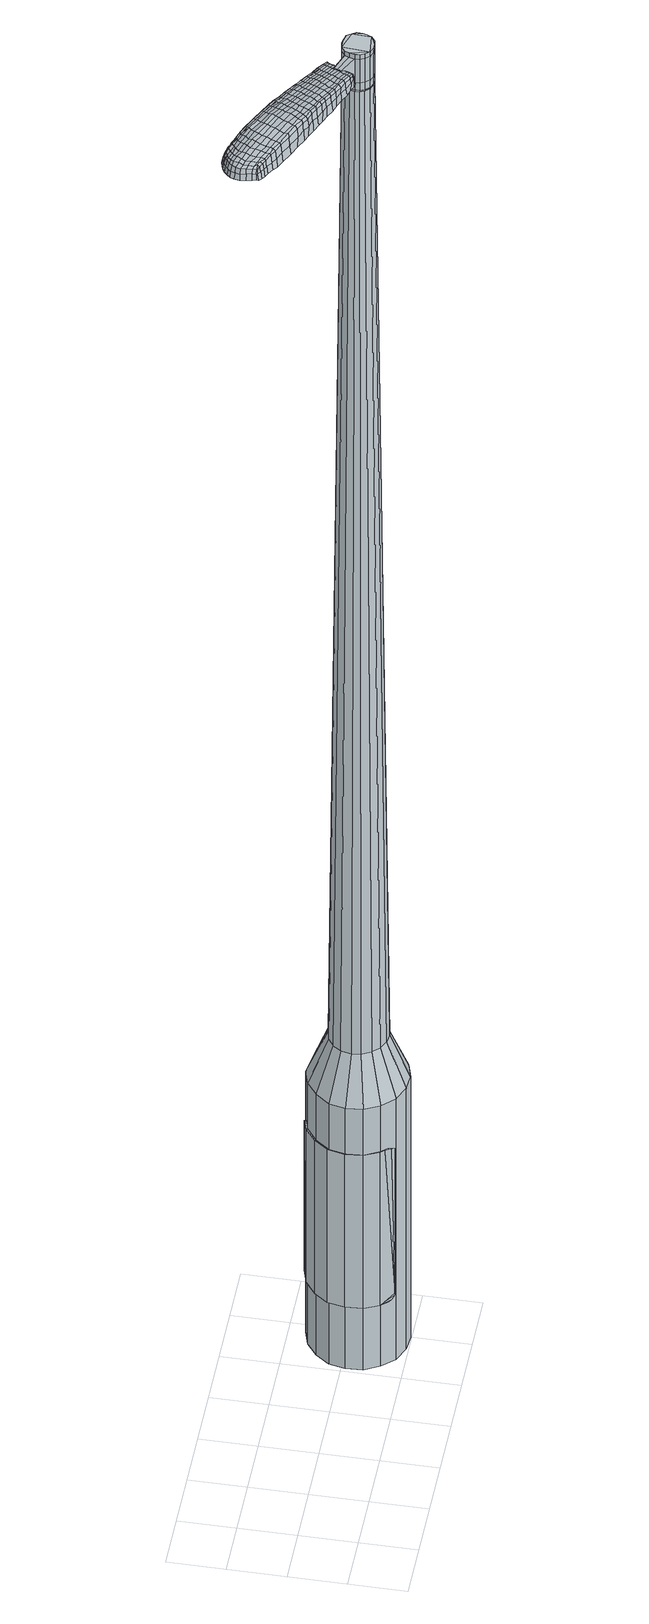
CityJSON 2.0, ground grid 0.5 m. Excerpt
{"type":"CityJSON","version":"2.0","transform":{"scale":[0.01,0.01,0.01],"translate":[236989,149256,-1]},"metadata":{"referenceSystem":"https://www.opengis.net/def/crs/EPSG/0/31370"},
"CityObjects":{
"object1":{"type":"GenericCityObject","attributes":{"cluster":269,"mean_distance_to_centroid":0.328,"new_centroid_x":236991.48,"new_centroid_y":149256.44,"mean_distance_to_camera":9.04,"H1":11.81,"H2":11.11,"Z_final":112.52,"cluster2":-1,"proj_x":236994.24,"proj_y":149250.36,"id_line":44011,"bearing_l":245.62,"distance":6.68,"orientation":"right","G_obj":155.62},"geometry":[{"type":"MultiSurface","lod":"2","boundaries":[[[0,1,2,3]],[[1,4,5,2]],[[4,6,7,5]],[[6,8,9,7]],[[8,10,11,9]],[[10,12,13,11]],[[12,14,15,13]],[[14,16,17,15]],[[16,18,19,17]],[[18,20,21,19]],[[20,22,23,21]],[[22,24,25,23]],[[24,26,27,25]],[[26,28,29,27]],[[28,30,31,29]],[[30,32,33,31]],[[32,34,35,33]],[[34,0,3,35]],[[36,37,38,39]],[[38,40,41,42]],[[41,43,42]],[[42,44,45,46]],[[45,47,46]],[[46,48,49,50]],[[49,51,50]],[[42,46,50,38]],[[50,52,39,38]],[[53,36,39]],[[2,5,7,35]],[[7,9,11,15]],[[11,13,15]],[[15,17,19,23]],[[19,21,23]],[[23,25,27,31]],[[27,29,31]],[[15,23,31,7]],[[31,33,35,7]],[[3,2,35]],[[1,0,54,55]],[[0,34,56,54]],[[34,32,57,56]],[[32,30,58,57]],[[30,28,59,58]],[[28,26,60,59]],[[26,24,61,60]],[[24,22,62,61]],[[22,20,63,62]],[[20,18,64,63]],[[18,16,65,64]],[[16,14,66,65]],[[14,12,67,66]],[[12,10,68,67]],[[10,8,69,68]],[[8,6,70,69]],[[6,4,71,70]],[[4,1,55,71]],[[55,54,72,73]],[[54,56,74,72]],[[56,57,75,74]],[[57,58,76,75]],[[58,59,77,76]],[[59,60,78,77]],[[60,61,79,78]],[[61,62,80,79]],[[62,63,81,80]],[[63,64,82,81]],[[64,65,83,82]],[[65,66,84,83]],[[66,67,85,84]],[[67,68,86,85]],[[68,69,87,86]],[[69,70,88,87]],[[70,71,89,88]],[[71,55,73,89]],[[72,90,91,92]],[[74,93,90,72]],[[94,95,93,74]],[[96,97,95,94]],[[98,99,97,96]],[[100,101,99,98]],[[102,103,101,100]],[[104,105,103,102]],[[106,107,105,104]],[[82,108,107,106]],[[83,109,108,82]],[[110,111,109,83]],[[112,113,111,110]],[[114,115,113,112]],[[87,116,115,114]],[[117,118,116,87]],[[119,120,118,117]],[[92,91,120,119]],[[121,122,123,124]],[[125,121,124,126]],[[127,125,126,128]],[[129,127,128,130]],[[131,129,130,132]],[[133,131,132,134]],[[135,133,134,136]],[[137,135,136,138]],[[139,137,138,140]],[[141,139,140,142]],[[143,141,142,144]],[[145,143,144,146]],[[147,145,146,148]],[[149,147,148,150]],[[151,149,150,152]],[[153,151,152,154]],[[73,72,92]],[[75,94,74]],[[75,76,96,94]],[[76,77,98,96]],[[77,78,100,98]],[[78,79,102,100]],[[79,80,104,102]],[[80,81,106,104]],[[81,82,106]],[[84,110,83]],[[84,85,112,110]],[[85,86,114,112]],[[86,87,114]],[[88,117,87]],[[88,89,119,117]],[[89,73,92,119]],[[155,91,90]],[[155,156,120,91]],[[156,157,118,120]],[[157,116,118]],[[158,115,116]],[[158,159,113,115]],[[159,160,111,113]],[[160,109,111]],[[161,107,108]],[[161,162,105,107]],[[162,163,103,105]],[[163,164,101,103]],[[164,165,99,101]],[[165,166,97,99]],[[166,167,95,97]],[[167,93,95]],[[39,52,153,168]],[[155,90,169,154]],[[53,39,168,122]],[[90,93,123,169]],[[36,53,122,121]],[[93,167,124,123]],[[37,36,121,125]],[[167,166,126,124]],[[38,37,125,127]],[[166,165,128,126]],[[40,38,127,129]],[[165,164,130,128]],[[41,40,129,131]],[[164,163,132,130]],[[43,41,131,133]],[[163,162,134,132]],[[42,43,133,135]],[[162,161,136,134]],[[44,42,135,137]],[[161,108,138,136]],[[45,44,137,139]],[[108,109,140,138]],[[47,45,139,141]],[[109,160,142,140]],[[46,47,141,143]],[[160,159,144,142]],[[48,46,143,145]],[[159,158,146,144]],[[49,48,145,147]],[[158,116,148,146]],[[51,49,147,149]],[[116,157,150,148]],[[50,51,149,151]],[[157,156,152,150]],[[52,50,151,153]],[[156,155,154,152]],[[153,154,170,171]],[[154,169,172,170]],[[169,123,173,172]],[[123,122,174,173]],[[122,168,175,174]],[[168,153,171,175]],[[176,177,178,179]],[[180,176,179,181]],[[176,180,182,183]],[[177,176,183,184]],[[185,186,187,188]],[[189,185,188,190]],[[185,189,191,192]],[[186,185,192,193]],[[194,195,196,197]],[[198,194,197,199]],[[194,198,200,201]],[[195,194,201,202]],[[203,204,205,206]],[[207,203,206,208]],[[203,207,209,210]],[[204,203,210,211]],[[212,213,214,215]],[[216,212,215,217]],[[212,216,218,219]],[[213,212,219,220]],[[221,222,223,224]],[[225,221,224,226]],[[221,225,227,228]],[[222,221,228,229]],[[230,231,232,233]],[[222,230,233,223]],[[230,222,229,234]],[[231,230,234,235]],[[236,237,238,239]],[[231,236,239,232]],[[236,231,235,240]],[[237,236,240,241]],[[242,180,181,243]],[[237,242,243,238]],[[242,237,241,244]],[[180,242,244,182]],[[245,246,247,248]],[[249,245,248,250]],[[245,249,251,252]],[[246,245,252,253]],[[254,255,256,257]],[[246,254,257,247]],[[254,246,253,258]],[[255,254,258,259]],[[260,261,262,263]],[[255,260,263,256]],[[260,255,259,264]],[[261,260,264,265]],[[266,267,268,269]],[[261,266,269,262]],[[266,261,265,270]],[[267,266,270,271]],[[272,177,184,273]],[[267,272,273,268]],[[272,267,271,274]],[[177,272,274,178]],[[275,276,277,278]],[[279,275,278,280]],[[275,279,281,282]],[[276,275,282,283]],[[284,285,286,287]],[[276,284,287,277]],[[284,276,283,288]],[[285,284,288,289]],[[290,291,292,293]],[[285,290,293,286]],[[290,285,289,294]],[[291,290,294,295]],[[296,189,190,297]],[[291,296,297,292]],[[296,291,295,298]],[[189,296,298,191]],[[299,300,301,302]],[[303,299,302,304]],[[299,303,305,306]],[[300,299,306,307]],[[308,309,310,311]],[[300,308,311,301]],[[308,300,307,312]],[[309,308,312,313]],[[314,315,316,317]],[[309,314,317,310]],[[314,309,313,318]],[[315,314,318,319]],[[320,321,322,323]],[[315,320,323,316]],[[320,315,319,324]],[[321,320,324,325]],[[326,186,193,327]],[[321,326,327,322]],[[326,321,325,328]],[[186,326,328,187]],[[329,215,214,330]],[[331,329,330,332]],[[329,331,333,334]],[[215,329,334,217]],[[335,331,332,336]],[[337,335,336,338]],[[335,337,339,340]],[[331,335,340,333]],[[341,337,338,342]],[[343,341,342,344]],[[341,343,345,346]],[[337,341,346,339]],[[347,343,344,348]],[[349,347,348,350]],[[347,349,351,352]],[[343,347,352,345]],[[353,349,350,354]],[[204,353,354,205]],[[353,204,211,355]],[[349,353,355,351]],[[356,357,202,201]],[[358,356,201,200]],[[356,358,359,360]],[[357,356,360,361]],[[362,363,361,360]],[[364,362,360,359]],[[362,364,365,366]],[[363,362,366,367]],[[368,369,367,366]],[[370,368,366,365]],[[368,370,371,372]],[[369,368,372,373]],[[374,375,373,372]],[[376,374,372,371]],[[374,376,209,207]],[[375,374,207,208]],[[377,378,379,380]],[[279,377,380,281]],[[377,279,280,381]],[[378,377,381,382]],[[383,198,199,384]],[[378,383,384,379]],[[383,378,382,385]],[[198,383,385,200]],[[386,387,388,389]],[[225,386,389,227]],[[386,225,226,390]],[[387,386,390,391]],[[392,393,394,395]],[[387,392,395,388]],[[392,387,391,396]],[[393,392,396,397]],[[398,195,202,399]],[[393,398,399,394]],[[398,393,397,400]],[[195,398,400,196]],[[401,402,403,404]],[[183,401,404,184]],[[401,183,182,405]],[[402,401,405,406]],[[407,408,409,410]],[[402,407,410,403]],[[407,402,406,411]],[[408,407,411,412]],[[413,206,205,414]],[[408,413,414,409]],[[413,408,412,415]],[[206,413,415,208]],[[416,417,418,419]],[[188,416,419,190]],[[416,188,187,420]],[[417,416,420,421]],[[422,210,209,423]],[[417,422,423,418]],[[422,417,421,424]],[[210,422,424,211]],[[425,426,427,428]],[[303,425,428,305]],[[425,303,304,429]],[[426,425,429,430]],[[431,216,217,432]],[[426,431,432,427]],[[431,426,430,433]],[[216,431,433,218]],[[434,435,436,437]],[[249,434,437,251]],[[434,249,250,438]],[[435,434,438,439]],[[440,441,442,443]],[[435,440,443,436]],[[440,435,439,444]],[[441,440,444,445]],[[446,213,220,447]],[[441,446,447,442]],[[446,441,445,448]],[[213,446,448,214]],[[449,450,439,438]],[[248,449,438,250]],[[449,248,247,451]],[[450,449,451,452]],[[453,454,445,444]],[[450,453,444,439]],[[453,450,452,455]],[[454,453,455,456]],[[457,330,214,448]],[[454,457,448,445]],[[457,454,456,458]],[[330,457,458,332]],[[459,460,461,462]],[[306,459,462,307]],[[459,306,305,428]],[[460,459,428,427]],[[463,334,333,464]],[[460,463,464,461]],[[463,460,427,432]],[[334,463,432,217]],[[465,466,452,451]],[[257,465,451,247]],[[465,257,256,467]],[[466,465,467,468]],[[469,470,456,455]],[[466,469,455,452]],[[469,466,468,471]],[[470,469,471,472]],[[473,336,332,458]],[[470,473,458,456]],[[473,470,472,474]],[[336,473,474,338]],[[475,476,477,478]],[[312,475,478,313]],[[475,312,307,462]],[[476,475,462,461]],[[479,340,339,480]],[[476,479,480,477]],[[479,476,461,464]],[[340,479,464,333]],[[481,482,468,467]],[[263,481,467,256]],[[481,263,262,483]],[[482,481,483,484]],[[485,486,472,471]],[[482,485,471,468]],[[485,482,484,487]],[[486,485,487,488]],[[489,342,338,474]],[[486,489,474,472]],[[489,486,488,490]],[[342,489,490,344]],[[491,492,493,494]],[[318,491,494,319]],[[491,318,313,478]],[[492,491,478,477]],[[495,346,345,496]],[[492,495,496,493]],[[495,492,477,480]],[[346,495,480,339]],[[497,498,484,483]],[[269,497,483,262]],[[497,269,268,499]],[[498,497,499,500]],[[501,502,488,487]],[[498,501,487,484]],[[501,498,500,503]],[[502,501,503,504]],[[505,348,344,490]],[[502,505,490,488]],[[505,502,504,506]],[[348,505,506,350]],[[507,508,509,510]],[[324,507,510,325]],[[507,324,319,494]],[[508,507,494,493]],[[511,352,351,512]],[[508,511,512,509]],[[511,508,493,496]],[[352,511,496,345]],[[513,514,500,499]],[[273,513,499,268]],[[513,273,184,404]],[[514,513,404,403]],[[515,516,504,503]],[[514,515,503,500]],[[515,514,403,410]],[[516,515,410,409]],[[517,354,350,506]],[[516,517,506,504]],[[517,516,409,414]],[[354,517,414,205]],[[518,519,421,420]],[[328,518,420,187]],[[518,328,325,510]],[[519,518,510,509]],[[520,355,211,424]],[[519,520,424,421]],[[520,519,509,512]],[[355,520,512,351]],[[521,522,382,381]],[[278,521,381,280]],[[521,278,277,523]],[[522,521,523,524]],[[525,358,200,385]],[[522,525,385,382]],[[525,522,524,526]],[[358,525,526,359]],[[527,528,529,530]],[[228,527,530,229]],[[527,228,227,389]],[[528,527,389,388]],[[531,532,533,534]],[[528,531,534,529]],[[531,528,388,395]],[[532,531,395,394]],[[535,357,361,536]],[[532,535,536,533]],[[535,532,394,399]],[[357,535,399,202]],[[537,538,524,523]],[[287,537,523,277]],[[537,287,286,539]],[[538,537,539,540]],[[541,364,359,526]],[[538,541,526,524]],[[541,538,540,542]],[[364,541,542,365]],[[543,544,545,546]],[[234,543,546,235]],[[543,234,229,530]],[[544,543,530,529]],[[547,548,549,550]],[[544,547,550,545]],[[547,544,529,534]],[[548,547,534,533]],[[551,363,367,552]],[[548,551,552,549]],[[551,548,533,536]],[[363,551,536,361]],[[553,554,540,539]],[[293,553,539,286]],[[553,293,292,555]],[[554,553,555,556]],[[557,370,365,542]],[[554,557,542,540]],[[557,554,556,558]],[[370,557,558,371]],[[559,560,561,562]],[[240,559,562,241]],[[559,240,235,546]],[[560,559,546,545]],[[563,564,565,566]],[[560,563,566,561]],[[563,560,545,550]],[[564,563,550,549]],[[567,369,373,568]],[[564,567,568,565]],[[567,564,549,552]],[[369,567,552,367]],[[569,570,556,555]],[[297,569,555,292]],[[569,297,190,419]],[[570,569,419,418]],[[571,376,371,558]],[[570,571,558,556]],[[571,570,418,423]],[[376,571,423,209]],[[572,573,406,405]],[[244,572,405,182]],[[572,244,241,562]],[[573,572,562,561]],[[574,575,412,411]],[[573,574,411,406]],[[574,573,561,566]],[[575,574,566,565]],[[576,375,208,415]],[[575,576,415,412]],[[576,575,565,568]],[[375,576,568,373]],[[577,578,579,580]],[[580,579,581,582]],[[583,581,579,584]],[[584,579,578,585]],[[586,587,588,589]],[[589,588,590,591]],[[592,590,588,593]],[[593,588,587,594]],[[595,596,597,598]],[[598,597,599,600]],[[601,599,597,602]],[[602,597,596,603]],[[604,605,606,607]],[[607,606,608,609]],[[610,608,606,611]],[[611,606,605,612]],[[613,614,615,616]],[[616,615,617,618]],[[619,617,615,620]],[[620,615,614,621]],[[622,623,624,625]],[[625,624,626,627]],[[628,626,624,629]],[[629,624,623,630]],[[631,632,633,634]],[[634,633,623,622]],[[630,623,633,635]],[[635,633,632,636]],[[637,638,639,640]],[[640,639,632,631]],[[636,632,639,641]],[[641,639,638,642]],[[582,581,643,644]],[[644,643,638,637]],[[642,638,643,645]],[[645,643,581,583]],[[646,647,648,649]],[[649,648,650,651]],[[652,650,648,653]],[[653,648,647,654]],[[655,656,657,658]],[[658,657,647,646]],[[654,647,657,659]],[[659,657,656,660]],[[661,662,663,664]],[[664,663,656,655]],[[660,656,663,665]],[[665,663,662,666]],[[667,668,669,670]],[[670,669,662,661]],[[666,662,669,671]],[[671,669,668,672]],[[585,578,673,674]],[[674,673,668,667]],[[672,668,673,675]],[[675,673,578,577]],[[676,677,678,679]],[[679,678,680,681]],[[682,680,678,683]],[[683,678,677,684]],[[685,686,687,688]],[[688,687,677,676]],[[684,677,687,689]],[[689,687,686,690]],[[691,692,693,694]],[[694,693,686,685]],[[690,686,693,695]],[[695,693,692,696]],[[591,590,697,698]],[[698,697,692,691]],[[696,692,697,699]],[[699,697,590,592]],[[700,701,702,703]],[[703,702,704,705]],[[706,704,702,707]],[[707,702,701,708]],[[709,710,711,712]],[[712,711,701,700]],[[708,701,711,713]],[[713,711,710,714]],[[715,716,717,718]],[[718,717,710,709]],[[714,710,717,719]],[[719,717,716,720]],[[721,722,723,724]],[[724,723,716,715]],[[720,716,723,725]],[[725,723,722,726]],[[594,587,727,728]],[[728,727,722,721]],[[726,722,727,729]],[[729,727,587,586]],[[613,616,730,731]],[[731,730,732,733]],[[734,732,730,735]],[[735,730,616,618]],[[733,732,736,737]],[[737,736,738,739]],[[740,738,736,741]],[[741,736,732,734]],[[739,738,742,743]],[[743,742,744,745]],[[746,744,742,747]],[[747,742,738,740]],[[745,744,748,749]],[[749,748,750,751]],[[752,750,748,753]],[[753,748,744,746]],[[751,750,754,755]],[[755,754,605,604]],[[612,605,754,756]],[[756,754,750,752]],[[603,757,758,602]],[[602,758,759,601]],[[760,759,758,761]],[[761,758,757,762]],[[762,763,764,761]],[[761,764,765,760]],[[766,765,764,767]],[[767,764,763,768]],[[768,769,770,767]],[[767,770,771,766]],[[772,771,770,773]],[[773,770,769,774]],[[774,775,776,773]],[[773,776,777,772]],[[610,777,776,608]],[[608,776,775,609]],[[778,779,780,781]],[[781,780,680,682]],[[681,680,780,782]],[[782,780,779,783]],[[600,599,784,785]],[[785,784,779,778]],[[783,779,784,786]],[[786,784,599,601]],[[787,788,789,790]],[[790,789,626,628]],[[627,626,789,791]],[[791,789,788,792]],[[793,794,795,796]],[[796,795,788,787]],[[792,788,795,797]],[[797,795,794,798]],[[603,596,799,800]],[[800,799,794,793]],[[798,794,799,801]],[[801,799,596,595]],[[802,803,804,805]],[[805,804,584,585]],[[583,584,804,806]],[[806,804,803,807]],[[808,809,810,811]],[[811,810,803,802]],[[807,803,810,812]],[[812,810,809,813]],[[604,607,814,815]],[[815,814,809,808]],[[813,809,814,816]],[[816,814,607,609]],[[817,818,819,820]],[[820,819,589,591]],[[586,589,819,821]],[[821,819,818,822]],[[610,611,823,824]],[[824,823,818,817]],[[822,818,823,825]],[[825,823,611,612]],[[826,827,828,829]],[[829,828,704,706]],[[705,704,828,830]],[[830,828,827,831]],[[618,617,832,833]],[[833,832,827,826]],[[831,827,832,834]],[[834,832,617,619]],[[835,836,837]],[[837,836,650,652]],[[651,650,836,838]],[[838,836,835,839]],[[840,841,842,843]],[[843,842,835,837]],[[839,835,842,844]],[[844,842,841,845]],[[621,614,846,847]],[[847,846,841,840]],[[845,841,846,848]],[[848,846,614,613]],[[839,849,850,838]],[[838,850,649,651]],[[646,649,850,851]],[[851,850,849,852]],[[845,853,854,844]],[[844,854,849,839]],[[852,849,854,855]],[[855,854,853,856]],[[613,731,171,848]],[[848,171,853,845]],[[856,853,171,857]],[[857,171,731,733]],[[858,859,860,861]],[[861,860,707,708]],[[706,707,860,829]],[[829,860,859,826]],[[734,735,862,863]],[[863,862,859,858]],[[826,859,862,833]],[[833,862,735,618]],[[852,864,851]],[[851,864,658,646]],[[655,658,864,865]],[[865,864,866]],[[856,867,868,855]],[[855,868,864,852]],[[866,864,868,869]],[[869,868,867,870]],[[733,737,871,857]],[[857,871,867,856]],[[870,867,871,872]],[[872,871,737,739]],[[873,874,875,876]],[[876,875,713,714]],[[708,713,875,861]],[[861,875,874,858]],[[740,741,877,878]],[[878,877,874,873]],[[858,874,877,863]],[[863,877,741,734]],[[866,879,880,865]],[[865,880,664,655]],[[661,664,880,881]],[[881,880,879,882]],[[870,883,884,869]],[[869,884,879,866]],[[882,879,884,885]],[[885,884,883,886]],[[739,743,887,872]],[[872,887,883,870]],[[886,883,887,888]],[[888,887,743,745]],[[889,890,891,892]],[[892,891,719,720]],[[714,719,891,876]],[[876,891,890,873]],[[746,747,893,894]],[[894,893,890,889]],[[873,890,893,878]],[[878,893,747,740]],[[882,895,896,881]],[[881,896,670,661]],[[667,670,896,897]],[[897,896,895,898]],[[886,899,900,885]],[[885,900,895,882]],[[898,895,900,901]],[[901,900,899,902]],[[745,749,903,888]],[[888,903,899,886]],[[902,899,903,904]],[[904,903,749,751]],[[905,906,907,908]],[[908,907,725,726]],[[720,725,907,892]],[[892,907,906,889]],[[752,753,909,910]],[[910,909,906,905]],[[889,906,909,894]],[[894,909,753,746]],[[898,911,912,897]],[[897,912,674,667]],[[585,674,912,805]],[[805,912,911,802]],[[902,913,914,901]],[[901,914,911,898]],[[802,911,914,811]],[[811,914,913,808]],[[751,755,915,904]],[[904,915,913,902]],[[808,913,915,815]],[[815,915,755,604]],[[822,916,917,821]],[[821,917,729,586]],[[726,729,917,908]],[[908,917,916,905]],[[612,756,918,825]],[[825,918,916,822]],[[905,916,918,910]],[[910,918,756,752]],[[783,919,920,782]],[[782,920,679,681]],[[676,679,920,921]],[[921,920,919,922]],[[601,759,923,786]],[[786,923,919,783]],[[922,919,923,924]],[[924,923,759,760]],[[925,926,927,928]],[[928,927,629,630]],[[628,629,927,790]],[[790,927,926,787]],[[929,930,931,932]],[[932,931,926,925]],[[787,926,931,796]],[[796,931,930,793]],[[762,757,933,934]],[[934,933,930,929]],[[793,930,933,800]],[[800,933,757,603]],[[922,935,936,921]],[[921,936,688,676]],[[685,688,936,937]],[[937,936,935,938]],[[760,765,939,924]],[[924,939,935,922]],[[938,935,939,940]],[[940,939,765,766]],[[941,942,943,944]],[[944,943,635,636]],[[630,635,943,928]],[[928,943,942,925]],[[945,946,947,948]],[[948,947,942,941]],[[925,942,947,932]],[[932,947,946,929]],[[768,763,949,950]],[[950,949,946,945]],[[929,946,949,934]],[[934,949,763,762]],[[938,951,952,937]],[[937,952,694,685]],[[691,694,952,953]],[[953,952,951,954]],[[766,771,955,940]],[[940,955,951,938]],[[954,951,955,956]],[[956,955,771,772]],[[957,958,959,960]],[[960,959,641,642]],[[636,641,959,944]],[[944,959,958,941]],[[961,962,963,964]],[[964,963,958,957]],[[941,958,963,948]],[[948,963,962,945]],[[774,769,965,966]],[[966,965,962,961]],[[945,962,965,950]],[[950,965,769,768]],[[954,967,968,953]],[[953,968,698,691]],[[591,698,968,820]],[[820,968,967,817]],[[772,777,969,956]],[[956,969,967,954]],[[817,967,969,824]],[[824,969,777,610]],[[807,970,971,806]],[[806,971,645,583]],[[642,645,971,960]],[[960,971,970,957]],[[813,972,973,812]],[[812,973,970,807]],[[957,970,973,964]],[[964,973,972,961]],[[609,775,974,816]],[[816,974,972,813]],[[961,972,974,966]],[[966,974,775,774]],[[577,580,179,178]],[[580,582,181,179]],[[592,593,192,191]],[[593,594,193,192]],[[595,598,197,196]],[[598,600,199,197]],[[619,620,219,218]],[[620,621,220,219]],[[622,625,224,223]],[[625,627,226,224]],[[631,634,233,232]],[[634,622,223,233]],[[637,640,239,238]],[[640,631,232,239]],[[582,644,243,181]],[[644,637,238,243]],[[652,653,252,251]],[[653,654,253,252]],[[654,659,258,253]],[[659,660,259,258]],[[660,665,264,259]],[[665,666,265,264]],[[666,671,270,265]],[[671,672,271,270]],[[672,675,274,271]],[[675,577,178,274]],[[682,683,282,281]],[[683,684,283,282]],[[684,689,288,283]],[[689,690,289,288]],[[690,695,294,289]],[[695,696,295,294]],[[696,699,298,295]],[[699,592,191,298]],[[700,703,302,301]],[[703,705,304,302]],[[709,712,311,310]],[[712,700,301,311]],[[715,718,317,316]],[[718,709,310,317]],[[721,724,323,322]],[[724,715,316,323]],[[594,728,327,193]],[[728,721,322,327]],[[778,781,380,379]],[[781,682,281,380]],[[600,785,384,199]],[[785,778,379,384]],[[627,791,390,226]],[[791,792,391,390]],[[792,797,396,391]],[[797,798,397,396]],[[798,801,400,397]],[[801,595,196,400]],[[705,830,429,304]],[[830,831,430,429]],[[831,834,433,430]],[[834,619,218,433]],[[837,437,436]],[[837,652,251,437]],[[840,843,443,442]],[[843,837,436,443]],[[621,847,447,220]],[[847,840,442,447]],[[975,976,977,978]],[[979,980,978,977]],[[981,982,983,984]],[[985,986,987,988]],[[976,989,990,977]],[[991,979,977,990]],[[992,981,984,993]],[[994,995,986,985]],[[989,996,997,990]],[[997,998,991,990]],[[999,992,993,1000]],[[1001,995,994,1002]],[[996,1003,1004,997]],[[1004,1005,998,997]],[[1006,999,1000,1007]],[[1008,1001,1002,1009]],[[1010,1011,1012,1013]],[[1014,1015,1011,1010]],[[1014,1016,1017,1015]],[[1016,1018,1019,1017]],[[1020,1021,1022,1023]],[[1024,1025,1021,1020]],[[1026,1027,1025,1024]],[[1028,1029,1027,1026]],[[1023,1012,1011,1020]],[[1020,1011,1015,1024]],[[1015,1017,1026,1024]],[[1017,1019,1028,1026]],[[984,983,980,979]],[[993,984,979,991]],[[998,1000,993,991]],[[1005,1007,1000,998]],[[985,988,982,981]],[[994,985,981,992]],[[1002,994,992,999]],[[1009,1002,999,1006]],[[986,1010,1013,987]],[[995,1014,1010,986]],[[1016,1014,995,1001]],[[1018,1016,1001,1008]],[[1030,1031,1032,1033]],[[1032,1034,1035,1036]],[[1032,1036,1037,1038]],[[1032,1038,1033]],[[1039,1030,1033,1040]],[[1041,1040,1033,1042]],[[1043,1042,1033]],[[1044,1032,1031,1045]],[[1046,1044,1045,1047]],[[1048,1046,1047,1049]],[[1050,1048,1049,1051]],[[1052,1050,1051,1053]],[[1053,1054,1055,1056]],[[1053,1056,1057,1058]],[[1053,1058,1059,1060]],[[1059,1061,1062,1063]],[[1059,1063,1064,1065]],[[1059,1065,1060]],[[1053,1060,1052]],[[1066,1067,1031,1030]],[[1068,1069,1034,1032]],[[1070,1071,1043,1033]],[[1067,1072,1045,1031]],[[1073,1068,1032,1044]],[[1072,1074,1047,1045]],[[1075,1073,1044,1046]],[[1074,1076,1049,1047]],[[1077,1075,1046,1048]],[[1076,1078,1051,1049]],[[1079,1077,1048,1050]],[[1078,1080,1053,1051]],[[1081,1079,1050,1052]],[[1080,1082,1054,1053]],[[1083,1084,1061,1059]],[[1085,1081,1052,1060]],[[1055,1054,1082,1086]],[[1056,1055,1086,1087]],[[1057,1056,1087,1088]],[[1058,1057,1088,1089]],[[1059,1058,1089,1083]],[[1090,1066,1030,1039]],[[1091,1090,1039,1040]],[[1092,1091,1040,1041]],[[1093,1092,1041,1042]],[[1071,1093,1042,1043]],[[1035,1034,1069,1094]],[[1062,1061,1084,1095]],[[1036,1035,1094,1096]],[[1037,1036,1096,1097]],[[1038,1037,1097,1098]],[[1033,1038,1098,1070]],[[1063,1062,1095,1099]],[[1064,1063,1099,1100]],[[1065,1064,1100,1101]],[[1060,1065,1101,1085]]]}]}
},
"vertices":[
[207,61,384],[216,73,384],[216,73,96],[207,61,96],[228,82,384],[228,82,96],[242,86,384],[242,86,96],[257,84,384],[257,84,96],[270,78,384],[270,78,96],[280,68,384],[280,68,96],[287,55,384],[287,55,96],[288,40,384],[288,40,96],[285,26,384],[285,26,96],[276,14,384],[276,14,96],[264,5,384],[264,5,96],[250,1,384],[250,1,96],[236,2,384],[236,2,96],[222,8,384],[222,8,96],[212,19,384],[212,19,96],[205,32,384],[205,32,96],[204,47,384],[204,47,96],[233,40,1524],[235,36,1524],[238,32,1524],[234,49,1524],[243,30,1524],[247,30,1524],[256,34,1524],[252,31,1524],[258,38,1524],[259,42,1524],[257,51,1524],[259,47,1524],[254,55,1524],[249,56,1524],[240,56,1524],[245,57,1524],[236,53,1524],[233,44,1524],[223,54,429],[228,61,429],[221,45,429],[222,37,429],[226,29,429],[232,23,429],[240,19,429],[248,18,429],[257,21,429],[264,26,429],[269,33,429],[271,41,429],[270,50,429],[267,58,429],[260,64,429],[252,68,429],[244,68,429],[235,66,429],[234,49,1483],[236,53,1483],[233,44,1483],[233,40,1483],[235,36,1483],[238,32,1483],[243,30,1483],[247,30,1483],[252,31,1483],[256,34,1483],[258,38,1483],[259,42,1483],[259,47,1483],[257,51,1483],[254,55,1483],[249,56,1483],[245,57,1483],[240,56,1483],[234,49,1485],[237,52,1485],[237,52,1483],[233,44,1485],[234,40,1483],[234,40,1485],[236,36,1483],[236,36,1485],[239,33,1483],[239,33,1485],[243,31,1483],[243,31,1485],[247,31,1483],[247,31,1485],[252,32,1483],[252,32,1485],[255,34,1483],[255,34,1485],[258,38,1485],[259,42,1485],[258,47,1483],[258,47,1485],[256,51,1483],[256,51,1485],[253,54,1483],[253,54,1485],[249,56,1485],[245,56,1483],[245,56,1485],[240,55,1483],[240,55,1485],[233,40,1519],[233,44,1519],[233,44,1493],[233,40,1493],[235,36,1519],[235,36,1493],[238,32,1519],[238,32,1493],[243,30,1519],[243,30,1493],[247,30,1519],[247,30,1493],[252,31,1519],[252,31,1493],[256,34,1519],[256,34,1493],[258,38,1519],[258,38,1493],[259,42,1519],[259,42,1493],[259,47,1519],[259,47,1493],[257,51,1519],[257,51,1493],[254,55,1519],[254,55,1493],[249,56,1519],[249,56,1493],[245,57,1519],[245,57,1493],[240,56,1519],[240,56,1493],[236,53,1519],[236,53,1493],[236,53,1485],[240,56,1485],[245,57,1485],[254,55,1485],[257,51,1485],[259,47,1485],[256,34,1485],[252,31,1485],[247,30,1485],[243,30,1485],[238,32,1485],[235,36,1485],[233,40,1485],[234,49,1519],[234,49,1493],[218,60,1513],[218,60,1518],[217,57,1513],[215,54,1513],[215,54,1518],[217,57,1518],[157,105,1519],[164,102,1518],[163,104,1509],[157,107,1510],[150,109,1519],[149,111,1510],[150,107,1526],[158,103,1525],[164,100,1525],[141,70,1519],[148,67,1518],[149,68,1525],[143,71,1525],[133,73,1519],[135,74,1526],[131,73,1510],[139,69,1510],[146,67,1509],[82,116,1519],[83,120,1519],[82,120,1513],[81,117,1513],[81,112,1519],[80,112,1513],[82,112,1524],[83,116,1524],[85,119,1524],[149,86,1530],[156,83,1529],[157,86,1529],[151,89,1530],[141,90,1531],[142,93,1531],[139,86,1530],[148,82,1530],[154,79,1529],[223,53,1512],[224,55,1512],[223,56,1517],[222,53,1517],[222,50,1512],[220,51,1517],[221,50,1506],[222,53,1506],[223,56,1506],[103,128,1519],[106,127,1519],[106,129,1512],[103,130,1512],[100,129,1518],[100,130,1512],[101,128,1522],[103,127,1523],[106,126,1524],[111,126,1519],[116,124,1519],[115,126,1512],[110,127,1512],[110,124,1524],[116,122,1525],[121,122,1519],[129,119,1519],[128,120,1511],[121,124,1511],[121,120,1526],[129,117,1526],[139,114,1519],[139,116,1510],[139,112,1526],[223,71,1513],[216,74,1513],[216,73,1518],[223,69,1517],[228,68,1512],[226,68,1516],[227,69,1506],[222,72,1507],[216,76,1507],[209,78,1514],[203,81,1515],[203,80,1520],[210,76,1519],[209,79,1507],[202,83,1507],[196,85,1515],[190,88,1516],[190,87,1522],[196,83,1521],[196,87,1508],[189,90,1508],[183,92,1517],[177,95,1517],[177,93,1524],[183,90,1523],[183,94,1508],[176,97,1509],[170,99,1518],[170,97,1524],[170,100,1509],[87,96,1519],[90,94,1519],[91,95,1524],[88,97,1523],[85,98,1518],[86,98,1522],[84,97,1512],[86,95,1512],[89,93,1512],[94,92,1519],[99,89,1519],[101,90,1525],[95,93,1524],[93,91,1512],[98,88,1512],[105,86,1519],[112,83,1519],[113,84,1526],[106,87,1526],[103,85,1511],[110,82,1511],[122,78,1519],[124,79,1526],[121,77,1510],[210,43,1513],[203,46,1513],[202,45,1507],[209,43,1507],[216,42,1512],[214,41,1506],[215,43,1516],[211,44,1517],[204,47,1518],[196,49,1514],[189,51,1515],[188,51,1507],[195,48,1507],[197,49,1519],[190,52,1520],[182,54,1515],[175,57,1516],[173,56,1508],[180,53,1508],[183,55,1521],[176,58,1522],[168,59,1517],[161,62,1517],[160,61,1509],[166,59,1508],[170,60,1523],[163,63,1524],[155,65,1518],[153,64,1509],[156,66,1524],[217,55,1519],[218,58,1519],[210,59,1520],[211,61,1520],[209,56,1520],[216,53,1519],[203,62,1522],[204,64,1522],[196,65,1523],[198,67,1523],[195,62,1523],[202,59,1521],[190,68,1524],[191,70,1524],[183,71,1525],[184,73,1525],[181,68,1525],[188,65,1524],[176,74,1526],[177,76,1526],[169,77,1527],[171,80,1527],[168,74,1527],[175,71,1526],[163,80,1528],[164,83,1528],[161,77,1528],[86,114,1527],[87,118,1527],[85,110,1526],[89,109,1527],[90,112,1528],[92,116,1528],[96,110,1529],[97,113,1529],[95,106,1528],[101,103,1530],[102,107,1530],[104,110,1530],[109,104,1531],[111,107,1531],[108,100,1530],[116,96,1531],[117,100,1531],[119,103,1531],[129,95,1531],[131,98,1531],[128,91,1531],[84,99,1518],[83,102,1519],[82,102,1513],[83,99,1513],[85,99,1523],[84,102,1523],[82,107,1519],[81,107,1513],[83,107,1524],[98,129,1518],[95,128,1518],[96,127,1523],[99,127,1523],[98,130,1513],[95,129,1513],[92,127,1519],[88,125,1519],[90,124,1524],[93,126,1523],[91,128,1513],[88,126,1513],[86,123,1519],[87,122,1524],[85,123,1513],[157,102,1528],[156,100,1528],[163,97,1528],[164,99,1527],[149,106,1528],[148,104,1529],[155,98,1529],[153,95,1530],[160,92,1529],[161,94,1528],[147,102,1529],[145,99,1530],[152,92,1530],[159,89,1529],[144,96,1531],[144,72,1528],[144,75,1529],[136,78,1529],[136,76,1528],[150,70,1527],[151,72,1528],[146,78,1529],[138,82,1530],[153,75,1528],[218,42,1512],[219,44,1512],[218,45,1517],[217,43,1517],[217,41,1506],[217,43,1506],[220,47,1512],[219,47,1517],[219,46,1506],[229,66,1512],[228,65,1512],[228,66,1506],[228,67,1506],[228,66,1517],[227,65,1517],[227,62,1512],[226,60,1512],[225,61,1506],[227,63,1506],[226,63,1517],[225,60,1517],[225,58,1512],[224,58,1506],[224,58,1517],[223,68,1519],[222,67,1519],[216,72,1520],[215,70,1520],[221,65,1519],[220,62,1519],[214,68,1520],[213,66,1520],[219,60,1519],[212,63,1520],[212,45,1519],[213,47,1519],[206,50,1520],[205,48,1520],[214,50,1519],[207,53,1520],[209,75,1521],[209,74,1521],[203,78,1522],[202,77,1522],[208,71,1521],[207,69,1521],[201,75,1522],[200,72,1523],[205,66,1522],[199,70,1523],[198,51,1521],[199,52,1521],[192,55,1522],[191,53,1522],[200,55,1521],[193,58,1522],[196,82,1523],[195,80,1523],[189,85,1524],[189,84,1524],[194,78,1523],[193,75,1524],[188,81,1525],[186,79,1525],[192,73,1524],[185,76,1525],[184,56,1523],[185,58,1523],[178,61,1524],[177,59,1524],[187,61,1524],[180,64,1525],[183,89,1525],[182,87,1525],[176,92,1526],[176,90,1526],[181,85,1526],[180,82,1526],[174,88,1527],[173,85,1527],[179,79,1526],[172,82,1527],[171,62,1525],[171,64,1525],[165,66,1526],[164,64,1526],[173,67,1526],[166,70,1527],[170,95,1527],[169,94,1527],[168,91,1527],[167,88,1528],[165,85,1528],[157,67,1527],[158,69,1527],[159,73,1528],[88,99,1525],[86,101,1525],[91,97,1526],[90,99,1526],[85,106,1526],[89,104,1527],[101,126,1525],[99,126,1525],[102,125,1526],[104,125,1525],[95,125,1525],[92,123,1526],[96,121,1527],[99,123,1526],[90,121,1526],[94,119,1527],[95,94,1526],[95,97,1527],[101,91,1527],[100,94,1528],[94,101,1528],[101,98,1529],[109,124,1526],[107,123,1527],[113,120,1528],[115,121,1527],[105,121,1527],[102,119,1528],[108,116,1529],[111,119,1528],[99,116,1528],[106,113,1530],[106,89,1528],[106,91,1529],[114,85,1528],[114,88,1529],[107,95,1529],[115,92,1530],[121,119,1528],[119,118,1528],[127,114,1529],[128,116,1528],[117,116,1529],[115,113,1530],[123,110,1530],[125,112,1530],[112,110,1530],[121,107,1531],[125,80,1529],[125,83,1529],[126,87,1530],[139,111,1528],[137,109,1529],[136,107,1530],[134,104,1530],[132,101,1531],[162,102,1509],[163,100,1518],[156,103,1518],[156,105,1509],[149,107,1519],[148,109,1510],[149,105,1525],[157,102,1525],[163,98,1525],[150,70,1525],[149,69,1518],[142,72,1518],[143,73,1525],[134,75,1519],[135,76,1525],[132,74,1510],[140,71,1509],[147,68,1509],[84,119,1513],[85,119,1519],[84,116,1519],[83,116,1513],[83,112,1519],[82,112,1513],[85,111,1524],[85,115,1524],[86,118,1524],[157,86,1528],[155,83,1528],[149,86,1529],[150,89,1529],[141,90,1529],[142,93,1529],[139,86,1529],[147,83,1529],[154,80,1528],[221,56,1516],[222,56,1512],[221,54,1512],[220,54,1516],[219,51,1512],[219,51,1516],[219,51,1506],[220,54,1506],[221,56,1506],[105,127,1512],[106,125,1519],[103,126,1518],[102,128,1512],[100,127,1518],[100,128,1512],[101,126,1522],[102,125,1523],[105,124,1523],[115,124,1512],[115,122,1519],[110,124,1519],[110,126,1512],[110,122,1524],[115,121,1525],[127,119,1511],[128,117,1519],[121,120,1519],[120,122,1511],[121,118,1525],[128,115,1526],[138,112,1519],[138,114,1510],[138,110,1526],[215,71,1518],[215,73,1513],[222,69,1513],[222,68,1517],[226,67,1512],[225,66,1515],[226,68,1506],[221,70,1506],[215,74,1507],[202,78,1520],[202,80,1514],[208,76,1514],[209,75,1519],[208,78,1507],[201,81,1507],[189,85,1522],[189,87,1516],[195,83,1515],[195,82,1521],[195,85,1508],[188,88,1508],[176,92,1523],[176,93,1517],[182,90,1516],[182,88,1522],[182,92,1508],[175,95,1508],[169,97,1517],[169,95,1524],[169,99,1509],[92,97,1523],[91,96,1519],[89,98,1518],[89,99,1523],[87,99,1518],[88,99,1522],[86,98,1512],[87,97,1512],[90,95,1512],[102,92,1525],[100,91,1519],[95,94,1519],[96,94,1524],[94,93,1512],[99,90,1512],[114,86,1526],[113,85,1519],[106,88,1519],[107,89,1525],[104,87,1511],[111,84,1511],[123,80,1519],[125,81,1526],[121,79,1510],[202,47,1507],[204,48,1513],[211,45,1513],[209,45,1506],[216,44,1512],[214,43,1506],[215,45,1515],[212,46,1517],[205,49,1518],[188,52,1507],[190,53,1514],[197,51,1514],[195,50,1507],[198,51,1519],[191,54,1520],[174,58,1508],[176,59,1516],[183,56,1515],[181,55,1508],[184,57,1521],[177,59,1522],[160,63,1508],[162,64,1517],[169,61,1516],[167,60,1508],[170,62,1522],[163,65,1523],[155,67,1517],[153,66,1509],[157,68,1524],[216,56,1518],[217,58,1518],[209,59,1519],[211,61,1519],[208,56,1519],[215,53,1518],[203,62,1520],[204,64,1520],[196,65,1521],[197,67,1521],[195,62,1521],[201,59,1520],[189,68,1523],[190,70,1523],[182,71,1524],[183,74,1524],[181,68,1524],[188,65,1523],[176,74,1525],[177,77,1525],[169,77,1526],[170,80,1526],[167,74,1526],[174,71,1525],[162,80,1527],[163,83,1527],[161,77,1527],[89,117,1526],[87,114,1526],[87,110,1525],[90,109,1526],[91,112,1526],[92,115,1526],[98,113,1528],[96,110,1528],[96,106,1527],[102,103,1528],[103,107,1529],[104,110,1529],[111,107,1530],[109,104,1530],[108,100,1529],[116,97,1530],[118,100,1530],[119,103,1530],[130,98,1530],[129,95,1530],[128,91,1530],[84,102,1513],[85,103,1518],[86,100,1518],[85,100,1512],[87,100,1523],[86,103,1523],[84,107,1519],[83,107,1513],[85,107,1523],[97,125,1523],[96,126,1518],[99,127,1518],[99,125,1523],[98,128,1512],[96,127,1512],[91,123,1523],[90,123,1519],[93,125,1519],[94,124,1523],[93,126,1513],[89,124,1513],[87,121,1519],[88,121,1524],[86,122,1513],[162,96,1527],[156,100,1527],[156,101,1527],[163,97,1526],[149,104,1527],[148,103,1528],[159,91,1528],[153,95,1528],[154,97,1528],[161,94,1527],[147,101,1528],[145,98,1529],[152,92,1529],[158,89,1528],[143,96,1529],[136,79,1528],[144,75,1527],[144,74,1527],[136,77,1527],[150,71,1526],[151,72,1527],[146,79,1528],[138,82,1528],[152,76,1527],[216,45,1516],[217,45,1512],[216,43,1512],[216,44,1516],[215,43,1506],[215,44,1506],[218,48,1512],[217,48,1516],[217,47,1506],[226,65,1512],[227,66,1512],[226,67,1506],[226,66,1516],[225,65,1516],[223,62,1506],[224,61,1512],[225,63,1512],[225,64,1506],[224,63,1516],[223,61,1516],[223,58,1512],[222,59,1506],[222,59,1516],[221,67,1518],[221,68,1518],[215,71,1519],[215,70,1519],[219,63,1518],[220,65,1518],[214,68,1519],[213,66,1519],[212,63,1519],[205,50,1519],[212,47,1518],[212,46,1518],[205,49,1519],[213,50,1518],[207,53,1519],[208,74,1520],[202,78,1521],[201,77,1521],[206,69,1520],[207,71,1520],[200,75,1521],[199,72,1521],[205,67,1520],[198,70,1521],[192,56,1521],[198,53,1520],[198,52,1520],[191,55,1521],[200,56,1520],[193,59,1521],[195,80,1522],[195,81,1522],[189,84,1523],[188,83,1523],[193,75,1522],[194,78,1522],[187,81,1523],[186,79,1524],[191,73,1523],[185,76,1524],[178,61,1523],[185,58,1522],[184,57,1522],[177,60,1523],[186,62,1522],[179,65,1523],[182,87,1524],[182,88,1524],[176,91,1525],[175,90,1525],[179,82,1525],[180,84,1524],[174,88,1525],[173,85,1526],[178,79,1525],[171,82,1526],[164,67,1525],[171,64,1524],[171,63,1524],[164,66,1525],[173,67,1524],[166,70,1525],[168,93,1526],[169,94,1526],[166,88,1527],[167,91,1526],[165,86,1527],[158,70,1526],[157,68,1526],[159,73,1526],[88,102,1524],[89,100,1524],[92,98,1525],[91,100,1525],[87,106,1525],[90,104,1525],[102,123,1525],[99,124,1524],[101,125,1524],[104,124,1525],[97,121,1526],[93,122,1525],[96,123,1524],[99,122,1525],[91,120,1525],[94,118,1526],[96,97,1526],[96,95,1526],[102,93,1526],[101,94,1527],[95,102,1526],[101,99,1527],[113,119,1527],[107,122,1526],[109,122,1526],[115,120,1526],[108,115,1528],[102,118,1527],[105,120,1526],[111,118,1527],[100,116,1527],[106,113,1528],[107,92,1527],[107,90,1527],[114,86,1527],[114,88,1528],[107,96,1528],[115,92,1529],[126,114,1528],[119,117,1527],[120,118,1527],[127,114,1527],[122,109,1529],[115,113,1529],[117,115,1528],[124,112,1528],[113,110,1529],[121,106,1530],[125,83,1528],[125,82,1528],[126,87,1529],[137,109,1528],[138,109,1528],[134,104,1529],[135,106,1529],[132,101,1530],[226,68,1508],[223,61,1508],[194,76,1509],[197,83,1509],[175,85,1510],[178,93,1510],[139,102,1512],[143,111,1512],[159,103,1511],[156,95,1511],[123,110,1513],[110,115,1514],[114,123,1514],[127,118,1513],[221,55,1508],[191,69,1509],[171,78,1510],[135,94,1512],[152,87,1511],[119,101,1513],[107,107,1514],[218,49,1508],[188,62,1509],[168,70,1510],[131,85,1512],[148,78,1511],[103,99,1514],[115,93,1513],[215,43,1508],[184,54,1509],[164,62,1510],[128,77,1512],[144,70,1511],[99,91,1514],[111,84,1513],[98,120,1514],[93,121,1514],[96,127,1514],[101,128,1514],[94,112,1514],[90,114,1514],[91,105,1514],[87,108,1514],[87,97,1514],[84,102,1514],[88,120,1515],[83,119,1515],[84,120,1515],[89,124,1515],[86,116,1515],[83,118,1515],[84,112,1515],[82,117,1515],[82,108,1515],[82,116,1515],[213,16,334],[210,19,334],[210,19,165],[220,9,171],[213,16,165],[215,13,165],[217,11,166],[219,10,167],[220,9,169],[215,13,334],[217,11,333],[219,10,332],[220,9,331],[220,9,328],[204,32,165],[204,32,334],[203,47,165],[203,47,334],[206,62,165],[206,62,334],[215,74,165],[215,74,334],[227,83,165],[227,83,334],[231,84,334],[234,85,334],[237,86,333],[239,87,332],[240,87,331],[241,87,328],[231,84,165],[241,87,171],[240,87,169],[239,87,167],[237,86,166],[234,85,165],[215,18,334],[212,21,334],[212,21,165],[215,18,165],[222,11,171],[222,11,328],[206,33,334],[206,33,165],[205,47,334],[205,47,165],[209,60,334],[209,60,165],[217,72,334],[217,72,165],[228,80,334],[228,80,165],[232,81,334],[241,84,328],[241,84,171],[232,81,165],[235,82,334],[238,83,333],[240,84,332],[241,84,331],[217,15,334],[219,13,333],[221,12,332],[222,11,331],[217,15,165],[241,84,169],[219,13,166],[221,12,167],[222,11,169],[240,84,167],[238,83,166],[235,82,165]
]}
